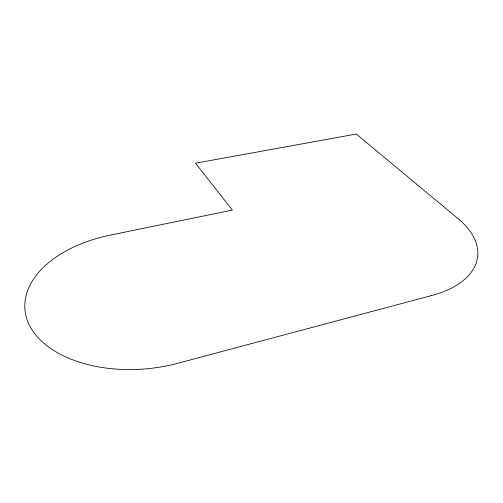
<?xml version="1.0" encoding="UTF-8"?>
<svg xmlns="http://www.w3.org/2000/svg" width="503" height="503" viewBox="0 0 503 503"><rect width="100%" height="100%" fill="white"/><g stroke="black" fill="none" stroke-linecap="round" stroke-linejoin="round"><path stroke-width="0.75" d="M431.637 295.544L177.414 363.373A114.162 68.766 -4.4 0 1 29.866 326.089A114.162 68.766 -4.4 0 1 110.195 235.14L232.361 210.084L195.491 163.192L356.275 134.056L458.095 218.648A103.146 55.28 7.2 0 1 431.637 295.544"/></g></svg>
